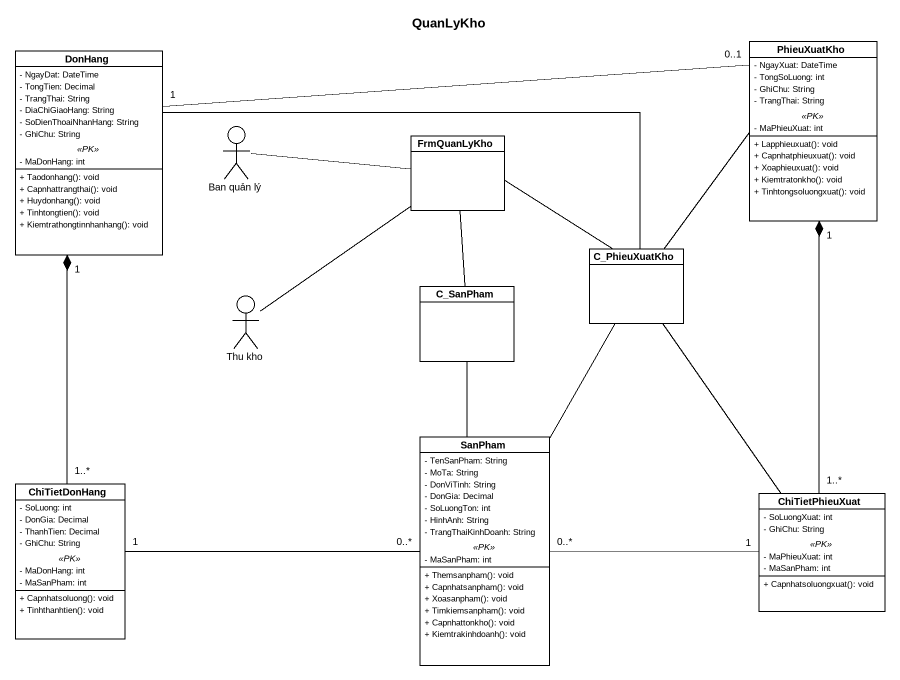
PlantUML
@startuml
title QuanLyKho
allowmixing
hide circle
hide empty members
skinparam classAttributeIconSize 0
class DonHang {
  - NgayDat: DateTime
  - TongTien: Decimal
  - TrangThai: String
  - DiaChiGiaoHang: String
  - SoDienThoaiNhanHang: String
  - GhiChu: String
  .. <<PK>> ..
  - MaDonHang: int
  --
  + Taodonhang(): void
  + Capnhattrangthai(): void
  + Huydonhang(): void
  + Tinhtongtien(): void
  + Kiemtrathongtinnhanhang(): void
}
class PhieuXuatKho {
  - NgayXuat: DateTime
  - TongSoLuong: int
  - GhiChu: String
  - TrangThai: String
  .. <<PK>> ..
  - MaPhieuXuat: int
  --
  + Lapphieuxuat(): void
  + Capnhatphieuxuat(): void
  + Xoaphieuxuat(): void
  + Kiemtratonkho(): void
  + Tinhtongsoluongxuat(): void
}
actor "Ban quản lý" as Ban_quản_lý
class FrmQuanLyKho
class C_PhieuXuatKho
actor "Thu kho" as Thu_kho
class C_SanPham
class SanPham {
  - TenSanPham: String
  - MoTa: String
  - DonViTinh: String
  - DonGia: Decimal
  - SoLuongTon: int
  - HinhAnh: String
  - TrangThaiKinhDoanh: String
  .. <<PK>> ..
  - MaSanPham: int
  --
  + Themsanpham(): void
  + Capnhatsanpham(): void
  + Xoasanpham(): void
  + Timkiemsanpham(): void
  + Capnhattonkho(): void
  + Kiemtrakinhdoanh(): void
}
class ChiTietDonHang {
  - SoLuong: int
  - DonGia: Decimal
  - ThanhTien: Decimal
  - GhiChu: String
  .. <<PK>> ..
  - MaDonHang: int
  - MaSanPham: int
  --
  + Capnhatsoluong(): void
  + Tinhthanhtien(): void
}
class ChiTietPhieuXuat {
  - SoLuongXuat: int
  - GhiChu: String
  .. <<PK>> ..
  - MaPhieuXuat: int
  - MaSanPham: int
  --
  + Capnhatsoluongxuat(): void
}
DonHang "1" -right- "0..1" PhieuXuatKho
Ban_quản_lý -right- FrmQuanLyKho
FrmQuanLyKho -- C_PhieuXuatKho
FrmQuanLyKho -- C_SanPham
C_PhieuXuatKho -left- DonHang
C_PhieuXuatKho -up- PhieuXuatKho
C_PhieuXuatKho -- SanPham
C_PhieuXuatKho -- ChiTietPhieuXuat
Thu_kho -up- FrmQuanLyKho
C_SanPham -- SanPham
ChiTietDonHang "1..*" -up-* "1" DonHang
ChiTietDonHang "1" -right- "0..*" SanPham
ChiTietPhieuXuat "1..*" -up-* "1" PhieuXuatKho
ChiTietPhieuXuat "1" -left- "0..*" SanPham
@enduml
